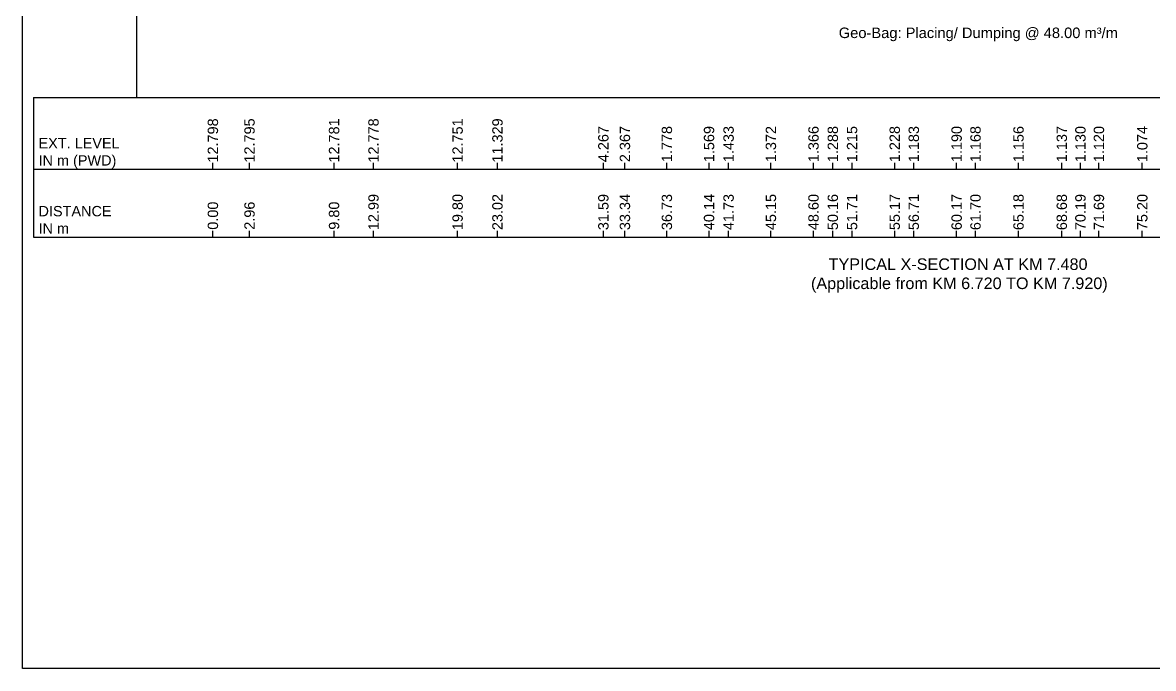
# Model space of a CAD drawing. Header units: inches. Extents: x -8940 to 26362, y -28010 to 990.
# Drawn here: x 4141 to 4232.5, y -13355.9 to -13303.6 of the extents above; entities that cross this region are included whole.
import ezdxf
from ezdxf.enums import TextEntityAlignment as Align

# ---------------------------------------------------------------- set-up
doc = ezdxf.new("R2010")
doc.units = ezdxf.units.IN
doc.header["$MEASUREMENT"] = 0
doc.layers.add('LINE', color=7, linetype='Continuous')
doc.styles.get("Standard").update_dxf_attribs({"font": 'arial.ttf'})

msp = doc.modelspace()

# ---------------------------------------------------------------- linework, layer by layer
at = {"color": 0, "linetype": 'ByBlock'}
for p, q in [((4150.280444, -13309.676488), (4150.280444, -13265.383649)), ((4141.909045, -13309.676488), (4289.348369, -13309.676488)), ((4141.909045, -13309.676488), (4141.909045, -13320.969328)), ((4156.435844, -13315.469328), (4156.435844, -13314.969328)), ((4159.400344, -13315.469328), (4159.400344, -13314.969328)), ((4166.238644, -13315.469328), (4166.238644, -13314.969328)), ((4169.429544, -13315.469328), (4169.429544, -13314.969328)), ((4176.236244, -13315.469328), (4176.236244, -13314.969328)), ((4179.458844, -13315.469328), (4179.458844, -13314.969328)), ((4188.028644, -13315.469328), (4188.028644, -13314.969328)), ((4189.776044, -13315.469328), (4189.776044, -13314.969328)), ((4193.167844, -13315.469328), (4193.167844, -13314.969328)), ((4196.578744, -13315.469328), (4196.578744, -13314.969328)), ((4198.161644, -13315.469328), (4198.161644, -13314.969328)), ((4201.586544, -13315.469328), (4201.586544, -13314.969328)), ((4205.031044, -13315.469328), (4205.031044, -13314.969328)), ((4206.594744, -13315.469328), (4206.594744, -13314.969328)), ((4208.149544, -13315.469328), (4208.149544, -13314.969328)), ((4211.602544, -13315.469328), (4211.602544, -13314.969328)), ((4213.143344, -13315.469328), (4213.143344, -13314.969328)), ((4216.610344, -13315.469328), (4216.610344, -13314.969328)), ((4218.137144, -13315.469328), (4218.137144, -13314.969328)), ((4221.618144, -13315.469328), (4221.618144, -13314.969328)), ((4225.119144, -13315.469328), (4225.119144, -13314.969328)), ((4226.626344, -13315.469328), (4226.626344, -13314.969328)), ((4228.124944, -13315.469328), (4228.124944, -13314.969328)), ((4231.634144, -13315.469328), (4231.634144, -13314.969328)), ((4141.909045, -13315.469328), (4289.348369, -13315.469328)), ((4156.435844, -13320.969328), (4156.435844, -13320.469328)), ((4159.400344, -13320.969328), (4159.400344, -13320.469328)), ((4166.238644, -13320.969328), (4166.238644, -13320.469328)), ((4169.429544, -13320.969328), (4169.429544, -13320.469328)), ((4176.236244, -13320.969328), (4176.236244, -13320.469328)), ((4179.458844, -13320.969328), (4179.458844, -13320.469328)), ((4188.028644, -13320.969328), (4188.028644, -13320.469328)), ((4189.776044, -13320.969328), (4189.776044, -13320.469328)), ((4193.167844, -13320.969328), (4193.167844, -13320.469328)), ((4196.578744, -13320.969328), (4196.578744, -13320.469328)), ((4198.161644, -13320.969328), (4198.161644, -13320.469328)), ((4201.586544, -13320.969328), (4201.586544, -13320.469328)), ((4205.031044, -13320.969328), (4205.031044, -13320.469328)), ((4206.594744, -13320.969328), (4206.594744, -13320.469328)), ((4208.149544, -13320.969328), (4208.149544, -13320.469328)), ((4211.602544, -13320.969328), (4211.602544, -13320.469328)), ((4213.143344, -13320.969328), (4213.143344, -13320.469328)), ((4216.610344, -13320.969328), (4216.610344, -13320.469328)), ((4218.137144, -13320.969328), (4218.137144, -13320.469328)), ((4221.618144, -13320.969328), (4221.618144, -13320.469328)), ((4225.119144, -13320.969328), (4225.119144, -13320.469328)), ((4226.626344, -13320.969328), (4226.626344, -13320.469328)), ((4228.124944, -13320.969328), (4228.124944, -13320.469328)), ((4231.634144, -13320.969328), (4231.634144, -13320.469328)), ((4141.909045, -13320.969328), (4289.348369, -13320.969328))]:
    msp.add_line(p, q, dxfattribs=at)
at = {"layer": 'LINE', "color": 7, "lineweight": -2, "ltscale": 0.5}
msp.add_lwpolyline([(4141.041423, -13355.879225), (4141.041423, -13250.337713), (4290.292045, -13250.337713), (4290.292045, -13355.879225), (4141.041423, -13355.879225)], close=True, dxfattribs=at)

# ---------------------------------------------------------------- texts
at = {"color": 0, "linetype": 'ByBlock'}
for s, p in [('12.798', (4156.435844, -13311.370069)), ('12.795', (4159.400344, -13311.370069)), ('12.781', (4166.238644, -13311.370069)), ('12.778', (4169.429544, -13311.370069)), ('12.751', (4176.236244, -13311.370069)), ('11.329', (4179.458844, -13311.370069)), ('4.267', (4188.028644, -13311.988116)), ('2.367', (4189.776044, -13311.988116)), ('1.778', (4193.167844, -13311.988116)), ('1.569', (4196.578744, -13311.988116)), ('1.433', (4198.161644, -13311.988116)), ('1.372', (4201.586544, -13311.988116)), ('1.366', (4205.031044, -13311.988116)), ('1.288', (4206.594744, -13311.988116)), ('1.215', (4208.149544, -13311.988116)), ('1.228', (4211.602544, -13311.988116)), ('1.183', (4213.143344, -13311.988116)), ('1.190', (4216.610344, -13311.988116)), ('1.168', (4218.137144, -13311.988116)), ('1.156', (4221.618144, -13311.988116)), ('1.137', (4225.119144, -13311.988116)), ('1.130', (4226.626344, -13311.988116)), ('1.120', (4228.124944, -13311.988116)), ('1.074', (4231.634144, -13311.988116)), ('12.99', (4169.429544, -13317.488116)), ('19.80', (4176.236244, -13317.488116)), ('23.02', (4179.458844, -13317.488116)), ('31.59', (4188.028644, -13317.488116)), ('33.34', (4189.776044, -13317.488116)), ('36.73', (4193.167844, -13317.488116)), ('40.14', (4196.578744, -13317.488116)), ('41.73', (4198.161644, -13317.488116)), ('45.15', (4201.586544, -13317.488116)), ('48.60', (4205.031044, -13317.488116)), ('50.16', (4206.594744, -13317.488116)), ('51.71', (4208.149544, -13317.488116)), ('55.17', (4211.602544, -13317.488116)), ('56.71', (4213.143344, -13317.488116)), ('60.17', (4216.610344, -13317.488116)), ('61.70', (4218.137144, -13317.488116)), ('65.18', (4221.618144, -13317.488116)), ('68.68', (4225.119144, -13317.488116)), ('70.19', (4226.626344, -13317.488116)), ('71.69', (4228.124944, -13317.488116)), ('75.20', (4231.634144, -13317.488116)), ('0.00', (4156.435844, -13318.106163)), ('2.96', (4159.400344, -13318.106163)), ('9.80', (4166.238644, -13318.106163))]:
    msp.add_text(s, height=0.8371399, rotation=90, dxfattribs=at).set_placement(p, align=Align.MIDDLE_RIGHT)
at = {"color": 7, "lineweight": 30, "ltscale": 0.18, "insert": (4207.075095, -13304.021038), "char_height": 0.85, "width": 33.94129816, "attachment_point": 1}
msp.add_mtext('Geo-Bag: {\\A1;Placing}/ Dumping @ 48.00 m³/m', dxfattribs=at)
at = {"color": 0, "linetype": 'ByBlock', "attachment_point": 1}
for s, insert, char_height in [('EXT. LEVEL^JIN m (PWD)', (4142.327615, -13312.957908), 0.83713992), ('DISTANCE^JIN m', (4142.327615, -13318.457908), 0.83713992), ('TYPICAL X-SECTION AT KM 7.480', (4206.252822, -13322.700884), 0.93713992), ('(Applicable from KM 6.720 TO KM 7.920)', (4204.827244, -13324.247165), 0.93713992)]:
    msp.add_mtext(s, dxfattribs=dict(at, insert=insert, char_height=char_height))

doc.saveas('drawing.dxf')
